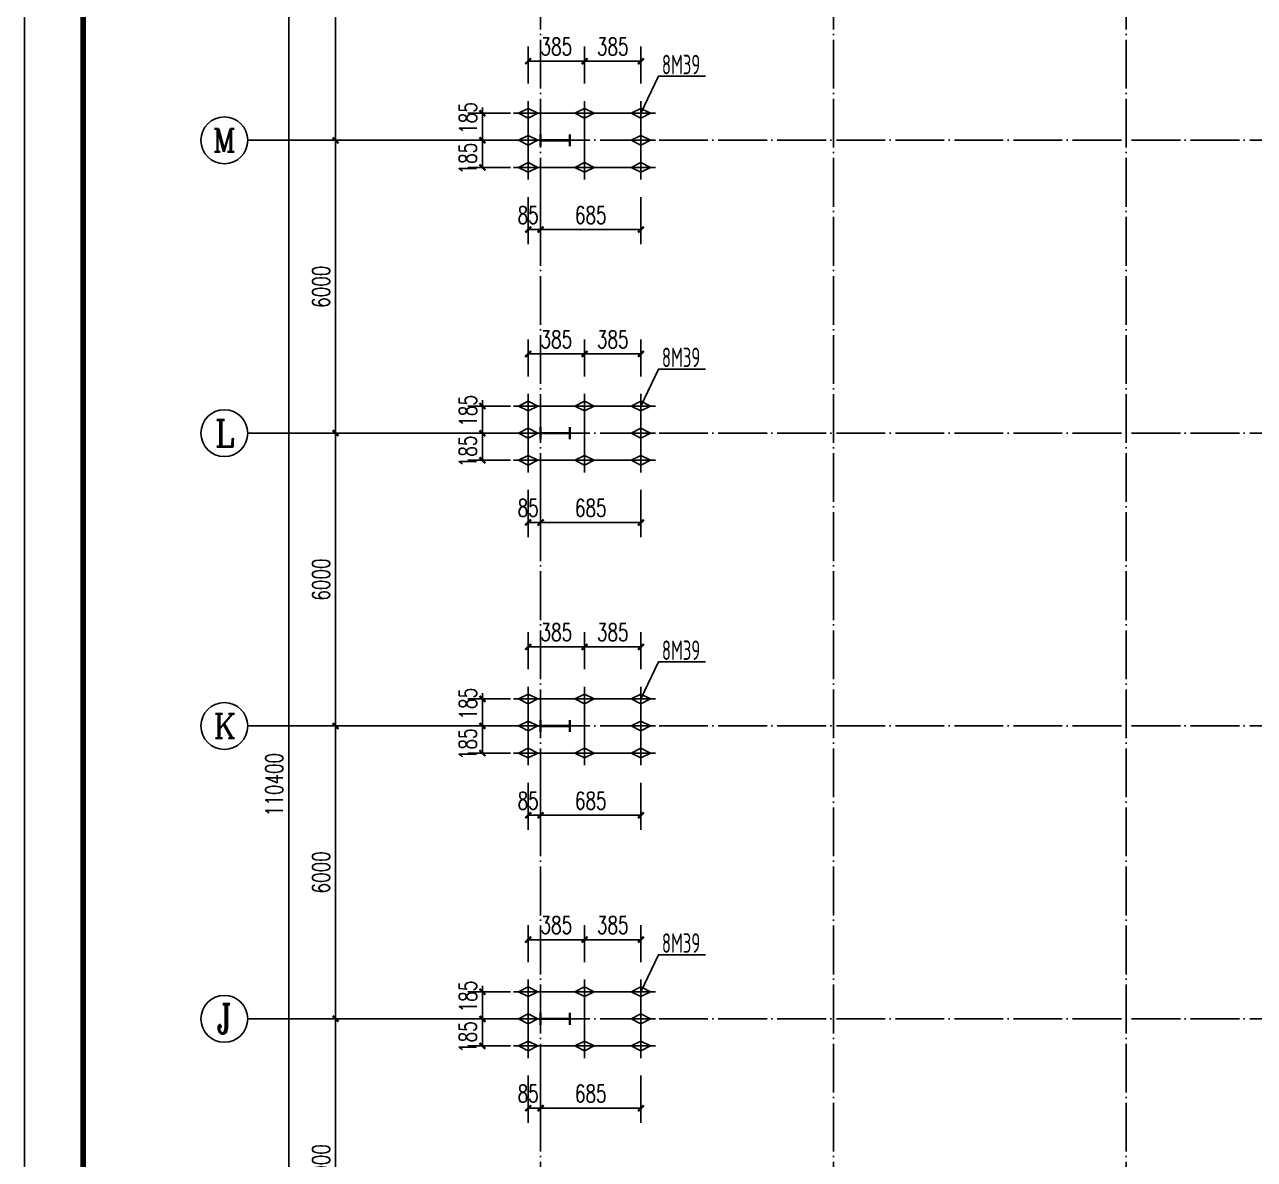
# Model space of a CAD drawing. Extents: x 14207793 to 14719554, y -1675802 to -1228715.
# Drawn here: x 14271205 to 14296405, y -1393930 to -1370679 of the extents above; entities that cross this region are included whole.
import ezdxf
from ezdxf.enums import TextEntityAlignment as Align

# ---------------------------------------------------------------- set-up
doc = ezdxf.new("R2010")
doc.units = 0
doc.header["$LTSCALE"] = 500
doc.header["$MEASUREMENT"] = 0
doc.linetypes.add('DOTE', pattern=[2.42, 2, -0.2, 0.02, -0.2])
doc.layers.get('0').update_dxf_attribs({"linetype": 'CONTINUOUS'})
doc.layers.get('DEFPOINTS').update_dxf_attribs({"color": 140, "linetype": 'CONTINUOUS'})
for name, color, linetype in [('AXIS', 3, 'CONTINUOUS'), ('AXIS_TEXT', 7, 'CONTINUOUS'), ('BOLT', 2, 'CONTINUOUS'), ('DIM', 3, 'CONTINUOUS'), ('DOTE', 8, 'DOTE'), ('PUB_TITLE', 4, 'CONTINUOUS')]:
    doc.layers.add(name, color=color, linetype=linetype)
doc.styles.add('_TCH_AXIS', font='COMPLEX', dxfattribs={"bigfont": 'GBCBIG'})
doc.styles.add('_TCH_DIM_T3', font='SIMPLEX', dxfattribs={"width": 0.705882, "bigfont": 'GBCBIG'})
doc.styles.add('COMPLEX', font='COMPLEX')
doc.styles.add('TSSD_REIN', font='Tssdeng.shx', dxfattribs={"width": 0.65, "bigfont": 'hztxt.shx'})
doc.dimstyles.new('_TCH_ARCH&&120', dxfattribs={"dimtxt": 357, "dimasz": 120, "dimexe": 300, "dimexo": 360, "dimgap": 120, "dimtad": 1, "dimdec": 0, "dimzin": 0, "dimdsep": 46, "dimtxsty": '_TCH_DIM_T3', "dimblk": 'ARCHTICK', "dimcen": 0.09, "dimclrt": 7, "dimazin": 2, "dimtfac": 1, "dimtdec": 0, "dimtix": 1, "dimtmove": 2, "dimatfit": 3, "dimfxl": 0, "dimtolj": 1, "dimtzin": 0, "dimarcsym": 0})

# ---------------------------------------------------------------- blocks, each defined once
blk = doc.blocks.new('_ArchTick')
at = {"color": 0, "linetype": 'ByBlock', "const_width": 0.4}
blk.add_lwpolyline([(-0.5, -0.5), (0.5, 0.5)], dxfattribs=at)
blk = doc.blocks.new('*D158')
at = {"layer": 'AXIS', "color": 0, "lineweight": -2}
for p, q in [((14280218.5228, -1391050), (14277278.5228, -1391050)), ((14277578.5228, -1397050), (14277578.5228, -1391050)), ((14280218.5228, -1397050), (14277278.5228, -1397050))]:
    blk.add_line(p, q, dxfattribs=at)
at = {"layer": 'DEFPOINTS', "color": 0}
for p in [(14277578.5228, -1391050), (14280578.5228, -1391050), (14280578.5228, -1397050)]:
    blk.add_point(p, dxfattribs=at)
at = {"layer": 'AXIS', "color": 0, "lineweight": -2, "xscale": 120, "yscale": 120, "zscale": 120}
for p, rotation in [((14277578.5228, -1391050), 90), ((14277578.5228, -1397050), 270)]:
    blk.add_blockref('_ArchTick', p, dxfattribs=dict(at, rotation=rotation))
at = {"layer": 'AXIS', "color": 7, "insert": (14277280.0228, -1394050), "char_height": 357, "attachment_point": 5, "rotation": 90, "style": '_TCH_DIM_T3'}
blk.add_mtext('\\A1;6000', dxfattribs=at)
blk = doc.blocks.new('*D159')
at = {"layer": 'AXIS', "color": 0, "lineweight": -2}
for p, q in [((14280218.5228, -1385050), (14277278.5228, -1385050)), ((14277578.5228, -1391050), (14277578.5228, -1385050)), ((14280218.5228, -1391050), (14277278.5228, -1391050))]:
    blk.add_line(p, q, dxfattribs=at)
at = {"layer": 'DEFPOINTS', "color": 0}
for p in [(14277578.5228, -1385050), (14280578.5228, -1385050), (14280578.5228, -1391050)]:
    blk.add_point(p, dxfattribs=at)
at = {"layer": 'AXIS', "color": 0, "lineweight": -2, "xscale": 120, "yscale": 120, "zscale": 120}
for p, rotation in [((14277578.5228, -1385050), 90), ((14277578.5228, -1391050), 270)]:
    blk.add_blockref('_ArchTick', p, dxfattribs=dict(at, rotation=rotation))
at = {"layer": 'AXIS', "color": 7, "insert": (14277280.0228, -1388050), "char_height": 357, "attachment_point": 5, "rotation": 90, "style": '_TCH_DIM_T3'}
blk.add_mtext('\\A1;6000', dxfattribs=at)
blk = doc.blocks.new('*D160')
at = {"layer": 'AXIS', "color": 0, "lineweight": -2}
for p, q in [((14280218.5228, -1379050), (14277278.5228, -1379050)), ((14277578.5228, -1385050), (14277578.5228, -1379050)), ((14280218.5228, -1385050), (14277278.5228, -1385050))]:
    blk.add_line(p, q, dxfattribs=at)
at = {"layer": 'DEFPOINTS', "color": 0}
for p in [(14277578.5228, -1379050), (14280578.5228, -1379050), (14280578.5228, -1385050)]:
    blk.add_point(p, dxfattribs=at)
at = {"layer": 'AXIS', "color": 0, "lineweight": -2, "xscale": 120, "yscale": 120, "zscale": 120}
for p, rotation in [((14277578.5228, -1379050), 90), ((14277578.5228, -1385050), 270)]:
    blk.add_blockref('_ArchTick', p, dxfattribs=dict(at, rotation=rotation))
at = {"layer": 'AXIS', "color": 7, "insert": (14277280.0228, -1382050), "char_height": 357, "attachment_point": 5, "rotation": 90, "style": '_TCH_DIM_T3'}
blk.add_mtext('\\A1;6000', dxfattribs=at)
blk = doc.blocks.new('*D161')
at = {"layer": 'AXIS', "color": 0, "lineweight": -2}
for p, q in [((14280218.5228, -1373050), (14277278.5228, -1373050)), ((14277578.5228, -1379050), (14277578.5228, -1373050)), ((14280218.5228, -1379050), (14277278.5228, -1379050))]:
    blk.add_line(p, q, dxfattribs=at)
at = {"layer": 'DEFPOINTS', "color": 0}
for p in [(14277578.5228, -1373050), (14280578.5228, -1373050), (14280578.5228, -1379050)]:
    blk.add_point(p, dxfattribs=at)
at = {"layer": 'AXIS', "color": 0, "lineweight": -2, "xscale": 120, "yscale": 120, "zscale": 120}
for p, rotation in [((14277578.5228, -1373050), 90), ((14277578.5228, -1379050), 270)]:
    blk.add_blockref('_ArchTick', p, dxfattribs=dict(at, rotation=rotation))
at = {"layer": 'AXIS', "color": 7, "insert": (14277280.0228, -1376050), "char_height": 357, "attachment_point": 5, "rotation": 90, "style": '_TCH_DIM_T3'}
blk.add_mtext('\\A1;6000', dxfattribs=at)
blk = doc.blocks.new('*D162')
at = {"layer": 'AXIS', "color": 0, "lineweight": -2}
for p, q in [((14280218.5228, -1367050), (14277278.5228, -1367050)), ((14277578.5228, -1373050), (14277578.5228, -1367050)), ((14280218.5228, -1373050), (14277278.5228, -1373050))]:
    blk.add_line(p, q, dxfattribs=at)
at = {"layer": 'DEFPOINTS', "color": 0}
for p in [(14277578.5228, -1367050), (14280578.5228, -1367050), (14280578.5228, -1373050)]:
    blk.add_point(p, dxfattribs=at)
at = {"layer": 'AXIS', "color": 0, "lineweight": -2, "xscale": 120, "yscale": 120, "zscale": 120}
for p, rotation in [((14277578.5228, -1367050), 90), ((14277578.5228, -1373050), 270)]:
    blk.add_blockref('_ArchTick', p, dxfattribs=dict(at, rotation=rotation))
at = {"layer": 'AXIS', "color": 7, "insert": (14277280.0228, -1370050), "char_height": 357, "attachment_point": 5, "rotation": 90, "style": '_TCH_DIM_T3'}
blk.add_mtext('\\A1;6000', dxfattribs=at)
blk = doc.blocks.new('*D169')
at = {"layer": 'AXIS', "color": 0, "lineweight": -2}
for p, q in [((14280218.5228, -1331050), (14276318.5228, -1331050)), ((14276618.5228, -1441450), (14276618.5228, -1331050)), ((14280218.5228, -1441450), (14276318.5228, -1441450))]:
    blk.add_line(p, q, dxfattribs=at)
at = {"layer": 'DEFPOINTS', "color": 0}
for p in [(14276618.5228, -1331050), (14280578.5228, -1331050), (14280578.5228, -1441450)]:
    blk.add_point(p, dxfattribs=at)
at = {"layer": 'AXIS', "color": 0, "lineweight": -2, "xscale": 120, "yscale": 120, "zscale": 120}
for p, rotation in [((14276618.5228, -1331050), 90), ((14276618.5228, -1441450), 270)]:
    blk.add_blockref('_ArchTick', p, dxfattribs=dict(at, rotation=rotation))
at = {"layer": 'AXIS', "color": 7, "insert": (14276320.0228, -1386250), "char_height": 357, "attachment_point": 5, "rotation": 90, "style": '_TCH_DIM_T3'}
blk.add_mtext('\\A1;110400', dxfattribs=at)
blk = doc.blocks.new('_AXISO')
blk.add_circle((0, 0), 0.5)
at = {"layer": 'AXIS_TEXT', "style": 'COMPLEX', "width": 1.041667}
blk.add_attdef('A', text='', height=0.56, dxfattribs=at).set_placement((-0.25, -0.28), (0.25, -0.28), align=Align.FIT)
blk = doc.blocks.new('A$C3FC647B0')
at = {"color": 6, "const_width": 50}
for points in [[(0, 125), (0, -125)], [(0, 0), (600, 0)], [(600, 125), (600, -125)]]:
    blk.add_lwpolyline(points, dxfattribs=at)
blk = doc.blocks.new('A$C373D4424')
at = {"layer": 'BOLT'}
for p, q in [((-300, 0), (300, 0)), ((0, -248), (0, 248))]:
    blk.add_line(p, q, dxfattribs=at)
blk.add_lwpolyline([(0, -100), (-200, 0), (0, 100), (200, 0)], close=True, dxfattribs=at)
blk = doc.blocks.new('*D1272')
at = {"layer": 'AXIS', "color": 0, "lineweight": -2}
for p, q in [((14280586, -1372495), (14280586, -1372375)), ((14281164, -1372495), (14280286, -1372495)), ((14280586, -1372495), (14280586, -1373050)), ((14281164, -1373050), (14280286, -1373050)), ((14280586, -1373050), (14280586, -1373170))]:
    blk.add_line(p, q, dxfattribs=at)
at = {"layer": 'DEFPOINTS', "color": 0}
for p in [(14281524, -1372495), (14280586, -1373050), (14281524, -1373050)]:
    blk.add_point(p, dxfattribs=at)
at = {"layer": 'AXIS', "color": 0, "lineweight": -2, "xscale": 120, "yscale": 120, "zscale": 120}
for p, rotation in [((14280586, -1372495), 270), ((14280586, -1373050), 90)]:
    blk.add_blockref('_ArchTick', p, dxfattribs=dict(at, rotation=rotation))
at = {"layer": 'AXIS', "color": 7, "insert": (14280290, -1372593), "char_height": 357, "attachment_point": 5, "rotation": 90, "style": '_TCH_DIM_T3'}
blk.add_mtext('\\A1;185', dxfattribs=at)
blk = doc.blocks.new('*D1273')
at = {"layer": 'AXIS', "color": 0, "lineweight": -2}
for p, q in [((14281164, -1373050), (14280286, -1373050)), ((14280586, -1373050), (14280586, -1373605)), ((14281164, -1373605), (14280286, -1373605))]:
    blk.add_line(p, q, dxfattribs=at)
at = {"layer": 'DEFPOINTS', "color": 0}
for p in [(14281524, -1373050), (14280586, -1373605), (14281524, -1373605)]:
    blk.add_point(p, dxfattribs=at)
at = {"layer": 'AXIS', "color": 0, "lineweight": -2, "xscale": 120, "yscale": 120, "zscale": 120}
for p, rotation in [((14280586, -1373050), 90), ((14280586, -1373605), 270)]:
    blk.add_blockref('_ArchTick', p, dxfattribs=dict(at, rotation=rotation))
at = {"layer": 'AXIS', "color": 7, "insert": (14280287, -1373425), "char_height": 357, "attachment_point": 5, "rotation": 90, "style": '_TCH_DIM_T3'}
blk.add_mtext('\\A1;185', dxfattribs=at)
blk = doc.blocks.new('*D1274')
at = {"layer": 'AXIS', "color": 0, "lineweight": -2}
for p, q in [((14281524, -1374212), (14281524, -1375180)), ((14281779, -1374212), (14281779, -1375180)), ((14281524, -1374880), (14281779, -1374880))]:
    blk.add_line(p, q, dxfattribs=at)
at = {"layer": 'DEFPOINTS', "color": 0}
for p in [(14281524, -1373852), (14281779, -1373852), (14281779, -1374880)]:
    blk.add_point(p, dxfattribs=at)
at = {"layer": 'AXIS', "color": 0, "lineweight": -2, "xscale": 120, "yscale": 120, "zscale": 120, "rotation": 180}
blk.add_blockref('_ArchTick', (14281524, -1374880), dxfattribs=at)
at = {"layer": 'AXIS', "color": 0, "lineweight": -2, "xscale": 120, "yscale": 120, "zscale": 120}
blk.add_blockref('_ArchTick', (14281779, -1374880), dxfattribs=at)
at = {"layer": 'AXIS', "color": 7, "insert": (14281524, -1374582), "char_height": 357, "attachment_point": 5, "style": '_TCH_DIM_T3'}
blk.add_mtext('\\A1;85', dxfattribs=at)
blk = doc.blocks.new('*D1275')
at = {"layer": 'AXIS', "color": 0, "lineweight": -2}
for p, q in [((14281779, -1374213), (14281779, -1375180)), ((14283834, -1374213), (14283834, -1375180)), ((14281779, -1374880), (14283834, -1374880))]:
    blk.add_line(p, q, dxfattribs=at)
at = {"layer": 'DEFPOINTS', "color": 0}
for p in [(14281779, -1373853), (14283834, -1373853), (14283834, -1374880)]:
    blk.add_point(p, dxfattribs=at)
at = {"layer": 'AXIS', "color": 0, "lineweight": -2, "xscale": 120, "yscale": 120, "zscale": 120, "rotation": 180}
blk.add_blockref('_ArchTick', (14281779, -1374880), dxfattribs=at)
at = {"layer": 'AXIS', "color": 0, "lineweight": -2, "xscale": 120, "yscale": 120, "zscale": 120}
blk.add_blockref('_ArchTick', (14283834, -1374880), dxfattribs=at)
at = {"layer": 'AXIS', "color": 7, "insert": (14282806, -1374582), "char_height": 357, "attachment_point": 5, "style": '_TCH_DIM_T3'}
blk.add_mtext('\\A1;685', dxfattribs=at)
blk = doc.blocks.new('*D1276')
at = {"layer": 'AXIS', "color": 0, "lineweight": -2}
for p, q in [((14281524, -1371888), (14281524, -1371128)), ((14282679, -1371888), (14282679, -1371128)), ((14281524, -1371428), (14282679, -1371428))]:
    blk.add_line(p, q, dxfattribs=at)
at = {"layer": 'DEFPOINTS', "color": 0}
for p in [(14282679, -1371428), (14281524, -1372248), (14282679, -1372248)]:
    blk.add_point(p, dxfattribs=at)
at = {"layer": 'AXIS', "color": 0, "lineweight": -2, "xscale": 120, "yscale": 120, "zscale": 120, "rotation": 180}
blk.add_blockref('_ArchTick', (14281524, -1371428), dxfattribs=at)
at = {"layer": 'AXIS', "color": 0, "lineweight": -2, "xscale": 120, "yscale": 120, "zscale": 120}
blk.add_blockref('_ArchTick', (14282679, -1371428), dxfattribs=at)
at = {"layer": 'AXIS', "color": 7, "insert": (14282101, -1371129), "char_height": 357, "attachment_point": 5, "style": '_TCH_DIM_T3'}
blk.add_mtext('\\A1;385', dxfattribs=at)
blk = doc.blocks.new('*D1277')
at = {"layer": 'AXIS', "color": 0, "lineweight": -2}
for p, q in [((14282679, -1371888), (14282679, -1371128)), ((14283834, -1371888), (14283834, -1371128)), ((14282679, -1371428), (14283834, -1371428))]:
    blk.add_line(p, q, dxfattribs=at)
at = {"layer": 'DEFPOINTS', "color": 0}
for p in [(14283834, -1371428), (14282679, -1372248), (14283834, -1372248)]:
    blk.add_point(p, dxfattribs=at)
at = {"layer": 'AXIS', "color": 0, "lineweight": -2, "xscale": 120, "yscale": 120, "zscale": 120, "rotation": 180}
blk.add_blockref('_ArchTick', (14282679, -1371428), dxfattribs=at)
at = {"layer": 'AXIS', "color": 0, "lineweight": -2, "xscale": 120, "yscale": 120, "zscale": 120}
blk.add_blockref('_ArchTick', (14283834, -1371428), dxfattribs=at)
at = {"layer": 'AXIS', "color": 7, "insert": (14283256, -1371129), "char_height": 357, "attachment_point": 5, "style": '_TCH_DIM_T3'}
blk.add_mtext('\\A1;385', dxfattribs=at)
blk = doc.blocks.new('*D1278')
at = {"layer": 'AXIS', "color": 0, "lineweight": -2}
for p, q in [((14280586, -1378495), (14280586, -1378375)), ((14281164, -1378495), (14280286, -1378495)), ((14280586, -1378495), (14280586, -1379050)), ((14281164, -1379050), (14280286, -1379050)), ((14280586, -1379050), (14280586, -1379170))]:
    blk.add_line(p, q, dxfattribs=at)
at = {"layer": 'DEFPOINTS', "color": 0}
for p in [(14281524, -1378495), (14280586, -1379050), (14281524, -1379050)]:
    blk.add_point(p, dxfattribs=at)
at = {"layer": 'AXIS', "color": 0, "lineweight": -2, "xscale": 120, "yscale": 120, "zscale": 120}
for p, rotation in [((14280586, -1378495), 270), ((14280586, -1379050), 90)]:
    blk.add_blockref('_ArchTick', p, dxfattribs=dict(at, rotation=rotation))
at = {"layer": 'AXIS', "color": 7, "insert": (14280290, -1378593), "char_height": 357, "attachment_point": 5, "rotation": 90, "style": '_TCH_DIM_T3'}
blk.add_mtext('\\A1;185', dxfattribs=at)
blk = doc.blocks.new('*D1279')
at = {"layer": 'AXIS', "color": 0, "lineweight": -2}
for p, q in [((14281164, -1379050), (14280286, -1379050)), ((14280586, -1379050), (14280586, -1379605)), ((14281164, -1379605), (14280286, -1379605))]:
    blk.add_line(p, q, dxfattribs=at)
at = {"layer": 'DEFPOINTS', "color": 0}
for p in [(14281524, -1379050), (14280586, -1379605), (14281524, -1379605)]:
    blk.add_point(p, dxfattribs=at)
at = {"layer": 'AXIS', "color": 0, "lineweight": -2, "xscale": 120, "yscale": 120, "zscale": 120}
for p, rotation in [((14280586, -1379050), 90), ((14280586, -1379605), 270)]:
    blk.add_blockref('_ArchTick', p, dxfattribs=dict(at, rotation=rotation))
at = {"layer": 'AXIS', "color": 7, "insert": (14280287, -1379425), "char_height": 357, "attachment_point": 5, "rotation": 90, "style": '_TCH_DIM_T3'}
blk.add_mtext('\\A1;185', dxfattribs=at)
blk = doc.blocks.new('*D1280')
at = {"layer": 'AXIS', "color": 0, "lineweight": -2}
for p, q in [((14281524, -1380212), (14281524, -1381180)), ((14281779, -1380212), (14281779, -1381180)), ((14281524, -1380880), (14281779, -1380880))]:
    blk.add_line(p, q, dxfattribs=at)
at = {"layer": 'DEFPOINTS', "color": 0}
for p in [(14281524, -1379852), (14281779, -1379852), (14281779, -1380880)]:
    blk.add_point(p, dxfattribs=at)
at = {"layer": 'AXIS', "color": 0, "lineweight": -2, "xscale": 120, "yscale": 120, "zscale": 120, "rotation": 180}
blk.add_blockref('_ArchTick', (14281524, -1380880), dxfattribs=at)
at = {"layer": 'AXIS', "color": 0, "lineweight": -2, "xscale": 120, "yscale": 120, "zscale": 120}
blk.add_blockref('_ArchTick', (14281779, -1380880), dxfattribs=at)
at = {"layer": 'AXIS', "color": 7, "insert": (14281524, -1380582), "char_height": 357, "attachment_point": 5, "style": '_TCH_DIM_T3'}
blk.add_mtext('\\A1;85', dxfattribs=at)
blk = doc.blocks.new('*D1281')
at = {"layer": 'AXIS', "color": 0, "lineweight": -2}
for p, q in [((14281779, -1380213), (14281779, -1381180)), ((14283834, -1380213), (14283834, -1381180)), ((14281779, -1380880), (14283834, -1380880))]:
    blk.add_line(p, q, dxfattribs=at)
at = {"layer": 'DEFPOINTS', "color": 0}
for p in [(14281779, -1379853), (14283834, -1379853), (14283834, -1380880)]:
    blk.add_point(p, dxfattribs=at)
at = {"layer": 'AXIS', "color": 0, "lineweight": -2, "xscale": 120, "yscale": 120, "zscale": 120, "rotation": 180}
blk.add_blockref('_ArchTick', (14281779, -1380880), dxfattribs=at)
at = {"layer": 'AXIS', "color": 0, "lineweight": -2, "xscale": 120, "yscale": 120, "zscale": 120}
blk.add_blockref('_ArchTick', (14283834, -1380880), dxfattribs=at)
at = {"layer": 'AXIS', "color": 7, "insert": (14282806, -1380582), "char_height": 357, "attachment_point": 5, "style": '_TCH_DIM_T3'}
blk.add_mtext('\\A1;685', dxfattribs=at)
blk = doc.blocks.new('*D1282')
at = {"layer": 'AXIS', "color": 0, "lineweight": -2}
for p, q in [((14281524, -1377888), (14281524, -1377128)), ((14282679, -1377888), (14282679, -1377128)), ((14281524, -1377428), (14282679, -1377428))]:
    blk.add_line(p, q, dxfattribs=at)
at = {"layer": 'DEFPOINTS', "color": 0}
for p in [(14282679, -1377428), (14281524, -1378248), (14282679, -1378248)]:
    blk.add_point(p, dxfattribs=at)
at = {"layer": 'AXIS', "color": 0, "lineweight": -2, "xscale": 120, "yscale": 120, "zscale": 120, "rotation": 180}
blk.add_blockref('_ArchTick', (14281524, -1377428), dxfattribs=at)
at = {"layer": 'AXIS', "color": 0, "lineweight": -2, "xscale": 120, "yscale": 120, "zscale": 120}
blk.add_blockref('_ArchTick', (14282679, -1377428), dxfattribs=at)
at = {"layer": 'AXIS', "color": 7, "insert": (14282101, -1377129), "char_height": 357, "attachment_point": 5, "style": '_TCH_DIM_T3'}
blk.add_mtext('\\A1;385', dxfattribs=at)
blk = doc.blocks.new('*D1283')
at = {"layer": 'AXIS', "color": 0, "lineweight": -2}
for p, q in [((14282679, -1377888), (14282679, -1377128)), ((14283834, -1377888), (14283834, -1377128)), ((14282679, -1377428), (14283834, -1377428))]:
    blk.add_line(p, q, dxfattribs=at)
at = {"layer": 'DEFPOINTS', "color": 0}
for p in [(14283834, -1377428), (14282679, -1378248), (14283834, -1378248)]:
    blk.add_point(p, dxfattribs=at)
at = {"layer": 'AXIS', "color": 0, "lineweight": -2, "xscale": 120, "yscale": 120, "zscale": 120, "rotation": 180}
blk.add_blockref('_ArchTick', (14282679, -1377428), dxfattribs=at)
at = {"layer": 'AXIS', "color": 0, "lineweight": -2, "xscale": 120, "yscale": 120, "zscale": 120}
blk.add_blockref('_ArchTick', (14283834, -1377428), dxfattribs=at)
at = {"layer": 'AXIS', "color": 7, "insert": (14283256, -1377129), "char_height": 357, "attachment_point": 5, "style": '_TCH_DIM_T3'}
blk.add_mtext('\\A1;385', dxfattribs=at)
blk = doc.blocks.new('*D1284')
at = {"layer": 'AXIS', "color": 0, "lineweight": -2}
for p, q in [((14280586, -1384495), (14280586, -1384375)), ((14281164, -1384495), (14280286, -1384495)), ((14280586, -1384495), (14280586, -1385050)), ((14281164, -1385050), (14280286, -1385050)), ((14280586, -1385050), (14280586, -1385170))]:
    blk.add_line(p, q, dxfattribs=at)
at = {"layer": 'DEFPOINTS', "color": 0}
for p in [(14281524, -1384495), (14280586, -1385050), (14281524, -1385050)]:
    blk.add_point(p, dxfattribs=at)
at = {"layer": 'AXIS', "color": 0, "lineweight": -2, "xscale": 120, "yscale": 120, "zscale": 120}
for p, rotation in [((14280586, -1384495), 270), ((14280586, -1385050), 90)]:
    blk.add_blockref('_ArchTick', p, dxfattribs=dict(at, rotation=rotation))
at = {"layer": 'AXIS', "color": 7, "insert": (14280290, -1384593), "char_height": 357, "attachment_point": 5, "rotation": 90, "style": '_TCH_DIM_T3'}
blk.add_mtext('\\A1;185', dxfattribs=at)
blk = doc.blocks.new('*D1285')
at = {"layer": 'AXIS', "color": 0, "lineweight": -2}
for p, q in [((14281164, -1385050), (14280286, -1385050)), ((14280586, -1385050), (14280586, -1385605)), ((14281164, -1385605), (14280286, -1385605))]:
    blk.add_line(p, q, dxfattribs=at)
at = {"layer": 'DEFPOINTS', "color": 0}
for p in [(14281524, -1385050), (14280586, -1385605), (14281524, -1385605)]:
    blk.add_point(p, dxfattribs=at)
at = {"layer": 'AXIS', "color": 0, "lineweight": -2, "xscale": 120, "yscale": 120, "zscale": 120}
for p, rotation in [((14280586, -1385050), 90), ((14280586, -1385605), 270)]:
    blk.add_blockref('_ArchTick', p, dxfattribs=dict(at, rotation=rotation))
at = {"layer": 'AXIS', "color": 7, "insert": (14280287, -1385425), "char_height": 357, "attachment_point": 5, "rotation": 90, "style": '_TCH_DIM_T3'}
blk.add_mtext('\\A1;185', dxfattribs=at)
blk = doc.blocks.new('*D1286')
at = {"layer": 'AXIS', "color": 0, "lineweight": -2}
for p, q in [((14281524, -1386212), (14281524, -1387180)), ((14281779, -1386212), (14281779, -1387180)), ((14281524, -1386880), (14281779, -1386880))]:
    blk.add_line(p, q, dxfattribs=at)
at = {"layer": 'DEFPOINTS', "color": 0}
for p in [(14281524, -1385852), (14281779, -1385852), (14281779, -1386880)]:
    blk.add_point(p, dxfattribs=at)
at = {"layer": 'AXIS', "color": 0, "lineweight": -2, "xscale": 120, "yscale": 120, "zscale": 120, "rotation": 180}
blk.add_blockref('_ArchTick', (14281524, -1386880), dxfattribs=at)
at = {"layer": 'AXIS', "color": 0, "lineweight": -2, "xscale": 120, "yscale": 120, "zscale": 120}
blk.add_blockref('_ArchTick', (14281779, -1386880), dxfattribs=at)
at = {"layer": 'AXIS', "color": 7, "insert": (14281524, -1386582), "char_height": 357, "attachment_point": 5, "style": '_TCH_DIM_T3'}
blk.add_mtext('\\A1;85', dxfattribs=at)
blk = doc.blocks.new('*D1287')
at = {"layer": 'AXIS', "color": 0, "lineweight": -2}
for p, q in [((14281779, -1386213), (14281779, -1387180)), ((14283834, -1386213), (14283834, -1387180)), ((14281779, -1386880), (14283834, -1386880))]:
    blk.add_line(p, q, dxfattribs=at)
at = {"layer": 'DEFPOINTS', "color": 0}
for p in [(14281779, -1385853), (14283834, -1385853), (14283834, -1386880)]:
    blk.add_point(p, dxfattribs=at)
at = {"layer": 'AXIS', "color": 0, "lineweight": -2, "xscale": 120, "yscale": 120, "zscale": 120, "rotation": 180}
blk.add_blockref('_ArchTick', (14281779, -1386880), dxfattribs=at)
at = {"layer": 'AXIS', "color": 0, "lineweight": -2, "xscale": 120, "yscale": 120, "zscale": 120}
blk.add_blockref('_ArchTick', (14283834, -1386880), dxfattribs=at)
at = {"layer": 'AXIS', "color": 7, "insert": (14282806, -1386582), "char_height": 357, "attachment_point": 5, "style": '_TCH_DIM_T3'}
blk.add_mtext('\\A1;685', dxfattribs=at)
blk = doc.blocks.new('*D1288')
at = {"layer": 'AXIS', "color": 0, "lineweight": -2}
for p, q in [((14281524, -1383888), (14281524, -1383128)), ((14282679, -1383888), (14282679, -1383128)), ((14281524, -1383428), (14282679, -1383428))]:
    blk.add_line(p, q, dxfattribs=at)
at = {"layer": 'DEFPOINTS', "color": 0}
for p in [(14282679, -1383428), (14281524, -1384248), (14282679, -1384248)]:
    blk.add_point(p, dxfattribs=at)
at = {"layer": 'AXIS', "color": 0, "lineweight": -2, "xscale": 120, "yscale": 120, "zscale": 120, "rotation": 180}
blk.add_blockref('_ArchTick', (14281524, -1383428), dxfattribs=at)
at = {"layer": 'AXIS', "color": 0, "lineweight": -2, "xscale": 120, "yscale": 120, "zscale": 120}
blk.add_blockref('_ArchTick', (14282679, -1383428), dxfattribs=at)
at = {"layer": 'AXIS', "color": 7, "insert": (14282101, -1383129), "char_height": 357, "attachment_point": 5, "style": '_TCH_DIM_T3'}
blk.add_mtext('\\A1;385', dxfattribs=at)
blk = doc.blocks.new('*D1289')
at = {"layer": 'AXIS', "color": 0, "lineweight": -2}
for p, q in [((14282679, -1383888), (14282679, -1383128)), ((14283834, -1383888), (14283834, -1383128)), ((14282679, -1383428), (14283834, -1383428))]:
    blk.add_line(p, q, dxfattribs=at)
at = {"layer": 'DEFPOINTS', "color": 0}
for p in [(14283834, -1383428), (14282679, -1384248), (14283834, -1384248)]:
    blk.add_point(p, dxfattribs=at)
at = {"layer": 'AXIS', "color": 0, "lineweight": -2, "xscale": 120, "yscale": 120, "zscale": 120, "rotation": 180}
blk.add_blockref('_ArchTick', (14282679, -1383428), dxfattribs=at)
at = {"layer": 'AXIS', "color": 0, "lineweight": -2, "xscale": 120, "yscale": 120, "zscale": 120}
blk.add_blockref('_ArchTick', (14283834, -1383428), dxfattribs=at)
at = {"layer": 'AXIS', "color": 7, "insert": (14283256, -1383129), "char_height": 357, "attachment_point": 5, "style": '_TCH_DIM_T3'}
blk.add_mtext('\\A1;385', dxfattribs=at)
blk = doc.blocks.new('*D1290')
at = {"layer": 'AXIS', "color": 0, "lineweight": -2}
for p, q in [((14281164, -1390495), (14280286, -1390495)), ((14280586, -1390495), (14280586, -1390375)), ((14280586, -1390495), (14280586, -1391050)), ((14281164, -1391050), (14280286, -1391050)), ((14280586, -1391050), (14280586, -1391170))]:
    blk.add_line(p, q, dxfattribs=at)
at = {"layer": 'DEFPOINTS', "color": 0}
for p in [(14281524, -1390495), (14280586, -1391050), (14281524, -1391050)]:
    blk.add_point(p, dxfattribs=at)
at = {"layer": 'AXIS', "color": 0, "lineweight": -2, "xscale": 120, "yscale": 120, "zscale": 120}
for p, rotation in [((14280586, -1390495), 270), ((14280586, -1391050), 90)]:
    blk.add_blockref('_ArchTick', p, dxfattribs=dict(at, rotation=rotation))
at = {"layer": 'AXIS', "color": 7, "insert": (14280290, -1390593), "char_height": 357, "attachment_point": 5, "rotation": 90, "style": '_TCH_DIM_T3'}
blk.add_mtext('\\A1;185', dxfattribs=at)
blk = doc.blocks.new('*D1291')
at = {"layer": 'AXIS', "color": 0, "lineweight": -2}
for p, q in [((14281164, -1391050), (14280286, -1391050)), ((14280586, -1391050), (14280586, -1391605)), ((14281164, -1391605), (14280286, -1391605))]:
    blk.add_line(p, q, dxfattribs=at)
at = {"layer": 'DEFPOINTS', "color": 0}
for p in [(14281524, -1391050), (14280586, -1391605), (14281524, -1391605)]:
    blk.add_point(p, dxfattribs=at)
at = {"layer": 'AXIS', "color": 0, "lineweight": -2, "xscale": 120, "yscale": 120, "zscale": 120}
for p, rotation in [((14280586, -1391050), 90), ((14280586, -1391605), 270)]:
    blk.add_blockref('_ArchTick', p, dxfattribs=dict(at, rotation=rotation))
at = {"layer": 'AXIS', "color": 7, "insert": (14280287, -1391425), "char_height": 357, "attachment_point": 5, "rotation": 90, "style": '_TCH_DIM_T3'}
blk.add_mtext('\\A1;185', dxfattribs=at)
blk = doc.blocks.new('*D1292')
at = {"layer": 'AXIS', "color": 0, "lineweight": -2}
for p, q in [((14281524, -1392212), (14281524, -1393180)), ((14281779, -1392212), (14281779, -1393180)), ((14281524, -1392880), (14281779, -1392880))]:
    blk.add_line(p, q, dxfattribs=at)
at = {"layer": 'DEFPOINTS', "color": 0}
for p in [(14281524, -1391852), (14281779, -1391852), (14281779, -1392880)]:
    blk.add_point(p, dxfattribs=at)
at = {"layer": 'AXIS', "color": 0, "lineweight": -2, "xscale": 120, "yscale": 120, "zscale": 120, "rotation": 180}
blk.add_blockref('_ArchTick', (14281524, -1392880), dxfattribs=at)
at = {"layer": 'AXIS', "color": 0, "lineweight": -2, "xscale": 120, "yscale": 120, "zscale": 120}
blk.add_blockref('_ArchTick', (14281779, -1392880), dxfattribs=at)
at = {"layer": 'AXIS', "color": 7, "insert": (14281524, -1392582), "char_height": 357, "attachment_point": 5, "style": '_TCH_DIM_T3'}
blk.add_mtext('\\A1;85', dxfattribs=at)
blk = doc.blocks.new('*D1293')
at = {"layer": 'AXIS', "color": 0, "lineweight": -2}
for p, q in [((14281779, -1392213), (14281779, -1393180)), ((14283834, -1392213), (14283834, -1393180)), ((14281779, -1392880), (14283834, -1392880))]:
    blk.add_line(p, q, dxfattribs=at)
at = {"layer": 'DEFPOINTS', "color": 0}
for p in [(14281779, -1391853), (14283834, -1391853), (14283834, -1392880)]:
    blk.add_point(p, dxfattribs=at)
at = {"layer": 'AXIS', "color": 0, "lineweight": -2, "xscale": 120, "yscale": 120, "zscale": 120, "rotation": 180}
blk.add_blockref('_ArchTick', (14281779, -1392880), dxfattribs=at)
at = {"layer": 'AXIS', "color": 0, "lineweight": -2, "xscale": 120, "yscale": 120, "zscale": 120}
blk.add_blockref('_ArchTick', (14283834, -1392880), dxfattribs=at)
at = {"layer": 'AXIS', "color": 7, "insert": (14282806, -1392582), "char_height": 357, "attachment_point": 5, "style": '_TCH_DIM_T3'}
blk.add_mtext('\\A1;685', dxfattribs=at)
blk = doc.blocks.new('*D1294')
at = {"layer": 'AXIS', "color": 0, "lineweight": -2}
for p, q in [((14281524, -1389888), (14281524, -1389128)), ((14282679, -1389888), (14282679, -1389128)), ((14281524, -1389428), (14282679, -1389428))]:
    blk.add_line(p, q, dxfattribs=at)
at = {"layer": 'DEFPOINTS', "color": 0}
for p in [(14282679, -1389428), (14281524, -1390248), (14282679, -1390248)]:
    blk.add_point(p, dxfattribs=at)
at = {"layer": 'AXIS', "color": 0, "lineweight": -2, "xscale": 120, "yscale": 120, "zscale": 120, "rotation": 180}
blk.add_blockref('_ArchTick', (14281524, -1389428), dxfattribs=at)
at = {"layer": 'AXIS', "color": 0, "lineweight": -2, "xscale": 120, "yscale": 120, "zscale": 120}
blk.add_blockref('_ArchTick', (14282679, -1389428), dxfattribs=at)
at = {"layer": 'AXIS', "color": 7, "insert": (14282101, -1389129), "char_height": 357, "attachment_point": 5, "style": '_TCH_DIM_T3'}
blk.add_mtext('\\A1;385', dxfattribs=at)
blk = doc.blocks.new('*D1295')
at = {"layer": 'AXIS', "color": 0, "lineweight": -2}
for p, q in [((14282679, -1389888), (14282679, -1389128)), ((14283834, -1389888), (14283834, -1389128)), ((14282679, -1389428), (14283834, -1389428))]:
    blk.add_line(p, q, dxfattribs=at)
at = {"layer": 'DEFPOINTS', "color": 0}
for p in [(14283834, -1389428), (14282679, -1390248), (14283834, -1390248)]:
    blk.add_point(p, dxfattribs=at)
at = {"layer": 'AXIS', "color": 0, "lineweight": -2, "xscale": 120, "yscale": 120, "zscale": 120, "rotation": 180}
blk.add_blockref('_ArchTick', (14282679, -1389428), dxfattribs=at)
at = {"layer": 'AXIS', "color": 0, "lineweight": -2, "xscale": 120, "yscale": 120, "zscale": 120}
blk.add_blockref('_ArchTick', (14283834, -1389428), dxfattribs=at)
at = {"layer": 'AXIS', "color": 7, "insert": (14283256, -1389129), "char_height": 357, "attachment_point": 5, "style": '_TCH_DIM_T3'}
blk.add_mtext('\\A1;385', dxfattribs=at)

msp = doc.modelspace()

# ---------------------------------------------------------------- linework, layer by layer
at = {"layer": 'AXIS'}
for p, q in [((14280578.52, -1373050), (14275778.52, -1373050)), ((14280578.52, -1379050), (14275778.52, -1379050)), ((14280578.52, -1385050), (14275778.52, -1385050)), ((14280578.52, -1391050), (14275778.52, -1391050))]:
    msp.add_line(p, q, dxfattribs=at)
at = {"layer": 'DIM'}
for points in [[(14283833.52, -1372495), (14284194.26, -1371738.38), (14284194.26, -1371738.38), (14285160.06, -1371738.38)], [(14283833.52, -1378495), (14284194.26, -1377738.38), (14284194.26, -1377738.38), (14285160.06, -1377738.38)], [(14283833.52, -1384495), (14284194.26, -1383738.38), (14284194.26, -1383738.38), (14285160.06, -1383738.38)], [(14283833.52, -1390495), (14284194.26, -1389738.38), (14284194.26, -1389738.38), (14285160.06, -1389738.38)]]:
    msp.add_lwpolyline(points, dxfattribs=at)
at = {"layer": 'DOTE'}
for p, q in [((14281778.52, -1329850), (14281778.52, -1442650)), ((14287778.52, -1329850), (14287778.52, -1442650)), ((14293778.52, -1329850), (14293778.52, -1442650)), ((14281523.52, -1372495), (14281523.52, -1373605)), ((14281523.52, -1372495), (14283833.52, -1372495)), ((14282678.52, -1372495), (14282678.52, -1373605)), ((14283833.52, -1372495), (14283833.52, -1373605)), ((14280578.52, -1373050), (14312978.52, -1373050)), ((14281523.52, -1373605), (14283833.52, -1373605)), ((14281523.52, -1378495), (14281523.52, -1379605)), ((14281523.52, -1378495), (14283833.52, -1378495)), ((14282678.52, -1378495), (14282678.52, -1379605)), ((14283833.52, -1378495), (14283833.52, -1379605)), ((14280578.52, -1379050), (14312978.52, -1379050)), ((14281523.52, -1379605), (14283833.52, -1379605)), ((14281523.52, -1384495), (14281523.52, -1385605)), ((14281523.52, -1384495), (14283833.52, -1384495)), ((14282678.52, -1384495), (14282678.52, -1385605)), ((14283833.52, -1384495), (14283833.52, -1385605)), ((14280578.52, -1385050), (14312978.52, -1385050)), ((14281523.52, -1385605), (14283833.52, -1385605)), ((14281523.52, -1390495), (14281523.52, -1391605)), ((14281523.52, -1390495), (14283833.52, -1390495)), ((14282678.52, -1390495), (14282678.52, -1391605)), ((14283833.52, -1390495), (14283833.52, -1391605)), ((14280578.52, -1391050), (14312978.52, -1391050)), ((14281523.52, -1391605), (14283833.52, -1391605))]:
    msp.add_line(p, q, dxfattribs=at)
at = {"layer": 'PUB_TITLE'}
msp.add_lwpolyline([(14321605, -1463372.5), (14321605, -1320692.5), (14271205, -1320692.5), (14271205, -1463372.5)], close=True, dxfattribs=at)
at = {"layer": 'PUB_TITLE', "const_width": 120}
msp.add_lwpolyline([(14320405, -1462172.5), (14320405, -1323692.5), (14272405, -1323692.5), (14272405, -1462172.5)], close=True, dxfattribs=at)

# ---------------------------------------------------------------- block references
at = {"color": 6}
for name, p in [('A$C373D4424', (14281523.52, -1372495)), ('A$C373D4424', (14282678.52, -1372495)), ('A$C373D4424', (14283833.52, -1372495)), ('A$C373D4424', (14281523.52, -1373050)), ('A$C373D4424', (14283833.52, -1373050)), ('A$C3FC647B0', (14281778.52, -1373050)), ('A$C373D4424', (14281523.52, -1373605)), ('A$C373D4424', (14282678.52, -1373605)), ('A$C373D4424', (14283833.52, -1373605)), ('A$C373D4424', (14281523.52, -1378495)), ('A$C373D4424', (14282678.52, -1378495)), ('A$C373D4424', (14283833.52, -1378495)), ('A$C373D4424', (14281523.52, -1379050)), ('A$C3FC647B0', (14281778.52, -1379050)), ('A$C373D4424', (14283833.52, -1379050)), ('A$C373D4424', (14281523.52, -1379605)), ('A$C373D4424', (14282678.52, -1379605)), ('A$C373D4424', (14283833.52, -1379605)), ('A$C373D4424', (14281523.52, -1384495)), ('A$C373D4424', (14282678.52, -1384495)), ('A$C373D4424', (14283833.52, -1384495)), ('A$C373D4424', (14281523.52, -1385050)), ('A$C3FC647B0', (14281778.52, -1385050)), ('A$C373D4424', (14283833.52, -1385050)), ('A$C373D4424', (14281523.52, -1385605)), ('A$C373D4424', (14282678.52, -1385605)), ('A$C373D4424', (14283833.52, -1385605)), ('A$C373D4424', (14281523.52, -1390495)), ('A$C373D4424', (14282678.52, -1390495)), ('A$C373D4424', (14283833.52, -1390495)), ('A$C373D4424', (14281523.52, -1391050)), ('A$C3FC647B0', (14281778.52, -1391050)), ('A$C373D4424', (14283833.52, -1391050)), ('A$C373D4424', (14281523.52, -1391605)), ('A$C373D4424', (14282678.52, -1391605)), ('A$C373D4424', (14283833.52, -1391605))]:
    msp.add_blockref(name, p, dxfattribs=at)
at = {"layer": 'AXIS'}
ref = msp.add_blockref('_AXISO', (14275298.52, -1373050), dxfattribs=dict(at, xscale=960, yscale=960, zscale=960))
ref.add_attrib('A', 'M', dxfattribs={"layer": 'AXIS_TEXT', "height": 475.18, "style": '_TCH_AXIS'}).set_placement((14275060.93, -1373287.59), (14275536.11, -1373287.59), align=Align.FIT)
ref = msp.add_blockref('_AXISO', (14275298.52, -1379050), dxfattribs=dict(at, xscale=960, yscale=960, zscale=960))
ref.add_attrib('A', 'L', dxfattribs={"layer": 'AXIS_TEXT', "height": 546.83, "style": '_TCH_AXIS'}).set_placement((14275103.23, -1379323.41), (14275493.82, -1379323.41), align=Align.FIT)
ref = msp.add_blockref('_AXISO', (14275298.52, -1385050), dxfattribs=dict(at, xscale=960, yscale=960, zscale=960))
ref.add_attrib('A', 'K', dxfattribs={"layer": 'AXIS_TEXT', "height": 498.31, "style": '_TCH_AXIS'}).set_placement((14275073.1, -1385299.16), (14275523.95, -1385299.16), align=Align.FIT)
ref = msp.add_blockref('_AXISO', (14275298.52, -1391050), dxfattribs=dict(at, xscale=960, yscale=960, zscale=960))
ref.add_attrib('A', 'J', dxfattribs={"layer": 'AXIS_TEXT', "height": 595.28, "style": '_TCH_AXIS'}).set_placement((14275142.62, -1391347.64), (14275454.43, -1391347.64), align=Align.FIT)

# ---------------------------------------------------------------- texts
at = {"layer": 'DIM', "style": 'TSSD_REIN', "width": 0.65}
for p in [(14284656.69, -1371697.7), (14284656.69, -1377697.7), (14284656.69, -1383697.7), (14284656.69, -1389697.7)]:
    msp.add_text('8M39', height=400, dxfattribs=at).set_placement(p, align=Align.CENTER)

# ---------------------------------------------------------------- dimensions: what is measured, and where the dimension line sits
at = {"layer": 'AXIS'}
for p1, p2, distance, picture, middle in [((14280578.52, -1441450), (14280578.52, -1331050), 3960, '*D169', (14276320.02, -1386250)), ((14280578.52, -1373050), (14280578.52, -1367050), 3000, '*D162', (14277280.02, -1370050)), ((14280578.52, -1379050), (14280578.52, -1373050), 3000, '*D161', (14277280.02, -1376050)), ((14280578.52, -1385050), (14280578.52, -1379050), 3000, '*D160', (14277280.02, -1382050)), ((14280578.52, -1391050), (14280578.52, -1385050), 3000, '*D159', (14277280.02, -1388050)), ((14280578.52, -1397050), (14280578.52, -1391050), 3000, '*D158', (14277280.02, -1394050))]:
    dim = msp.add_aligned_dim(p1=p1, p2=p2, distance=distance, dimstyle='_TCH_ARCH&&120', dxfattribs=at)
    dim.commit()
    dim.dimension.update_dxf_attribs({"geometry": picture, "text_midpoint": middle})
for base, p1, p2, text, picture, middle in [((14282678.52, -1371427.71), (14281523.52, -1372247.5), (14282678.52, -1372247.5), '385', '*D1276', (14282101.02, -1371129.21)), ((14283833.52, -1371427.71), (14282678.52, -1372247.5), (14283833.52, -1372247.5), '385', '*D1277', (14283256.02, -1371129.21)), ((14283833.52, -1374880.29), (14281778.52, -1373852.5), (14283833.52, -1373852.5), '685', '*D1275', (14282806.02, -1374581.79)), ((14282678.52, -1377427.71), (14281523.52, -1378247.5), (14282678.52, -1378247.5), '385', '*D1282', (14282101.02, -1377129.21)), ((14283833.52, -1377427.71), (14282678.52, -1378247.5), (14283833.52, -1378247.5), '385', '*D1283', (14283256.02, -1377129.21)), ((14283833.52, -1380880.29), (14281778.52, -1379852.5), (14283833.52, -1379852.5), '685', '*D1281', (14282806.02, -1380581.79)), ((14282678.52, -1383427.71), (14281523.52, -1384247.5), (14282678.52, -1384247.5), '385', '*D1288', (14282101.02, -1383129.21)), ((14283833.52, -1383427.71), (14282678.52, -1384247.5), (14283833.52, -1384247.5), '385', '*D1289', (14283256.02, -1383129.21)), ((14283833.52, -1386880.29), (14281778.52, -1385852.5), (14283833.52, -1385852.5), '685', '*D1287', (14282806.02, -1386581.79)), ((14282678.52, -1389427.71), (14281523.52, -1390247.5), (14282678.52, -1390247.5), '385', '*D1294', (14282101.02, -1389129.21)), ((14283833.52, -1389427.71), (14282678.52, -1390247.5), (14283833.52, -1390247.5), '385', '*D1295', (14283256.02, -1389129.21)), ((14283833.52, -1392880.29), (14281778.52, -1391852.5), (14283833.52, -1391852.5), '685', '*D1293', (14282806.02, -1392581.79))]:
    dim = msp.add_linear_dim(base=base, p1=p1, p2=p2, text=text, dimstyle='_TCH_ARCH&&120', dxfattribs=at)
    dim.commit()
    dim.dimension.update_dxf_attribs({"geometry": picture, "text_midpoint": middle})
for base, p1, p2, picture, middle in [((14280585.51, -1373050), (14281523.52, -1372495), (14281523.52, -1373050), '*D1272', (14280290.14, -1372593.09)), ((14280585.51, -1373605), (14281523.52, -1373050), (14281523.52, -1373605), '*D1273', (14280287.01, -1373425.23)), ((14280585.51, -1379050), (14281523.52, -1378495), (14281523.52, -1379050), '*D1278', (14280290.14, -1378593.09)), ((14280585.51, -1379605), (14281523.52, -1379050), (14281523.52, -1379605), '*D1279', (14280287.01, -1379425.23)), ((14280585.51, -1385050), (14281523.52, -1384495), (14281523.52, -1385050), '*D1284', (14280290.14, -1384593.09)), ((14280585.51, -1385605), (14281523.52, -1385050), (14281523.52, -1385605), '*D1285', (14280287.01, -1385425.23)), ((14280585.51, -1391050), (14281523.52, -1390495), (14281523.52, -1391050), '*D1290', (14280290.14, -1390593.09)), ((14280585.51, -1391605), (14281523.52, -1391050), (14281523.52, -1391605), '*D1291', (14280287.01, -1391425.23))]:
    dim = msp.add_linear_dim(base=base, p1=p1, p2=p2, angle=90, text='185', dimstyle='_TCH_ARCH&&120', dxfattribs=at)
    dim.commit()
    dim.dimension.update_dxf_attribs({"geometry": picture, "text_midpoint": middle, "dimtype": 160})
for base, p1, p2, picture, middle in [((14281778.52, -1374880.29), (14281523.52, -1373852.5), (14281778.52, -1373852.5), '*D1274', (14281523.52, -1374581.79)), ((14281778.52, -1380880.29), (14281523.52, -1379852.5), (14281778.52, -1379852.5), '*D1280', (14281523.52, -1380581.79)), ((14281778.52, -1386880.29), (14281523.52, -1385852.5), (14281778.52, -1385852.5), '*D1286', (14281523.52, -1386581.79)), ((14281778.52, -1392880.29), (14281523.52, -1391852.5), (14281778.52, -1391852.5), '*D1292', (14281523.52, -1392581.79))]:
    dim = msp.add_linear_dim(base=base, p1=p1, p2=p2, text='85', dimstyle='_TCH_ARCH&&120', dxfattribs=at)
    dim.commit()
    dim.dimension.update_dxf_attribs({"geometry": picture, "text_midpoint": middle, "dimtype": 160})

doc.saveas('drawing.dxf')
